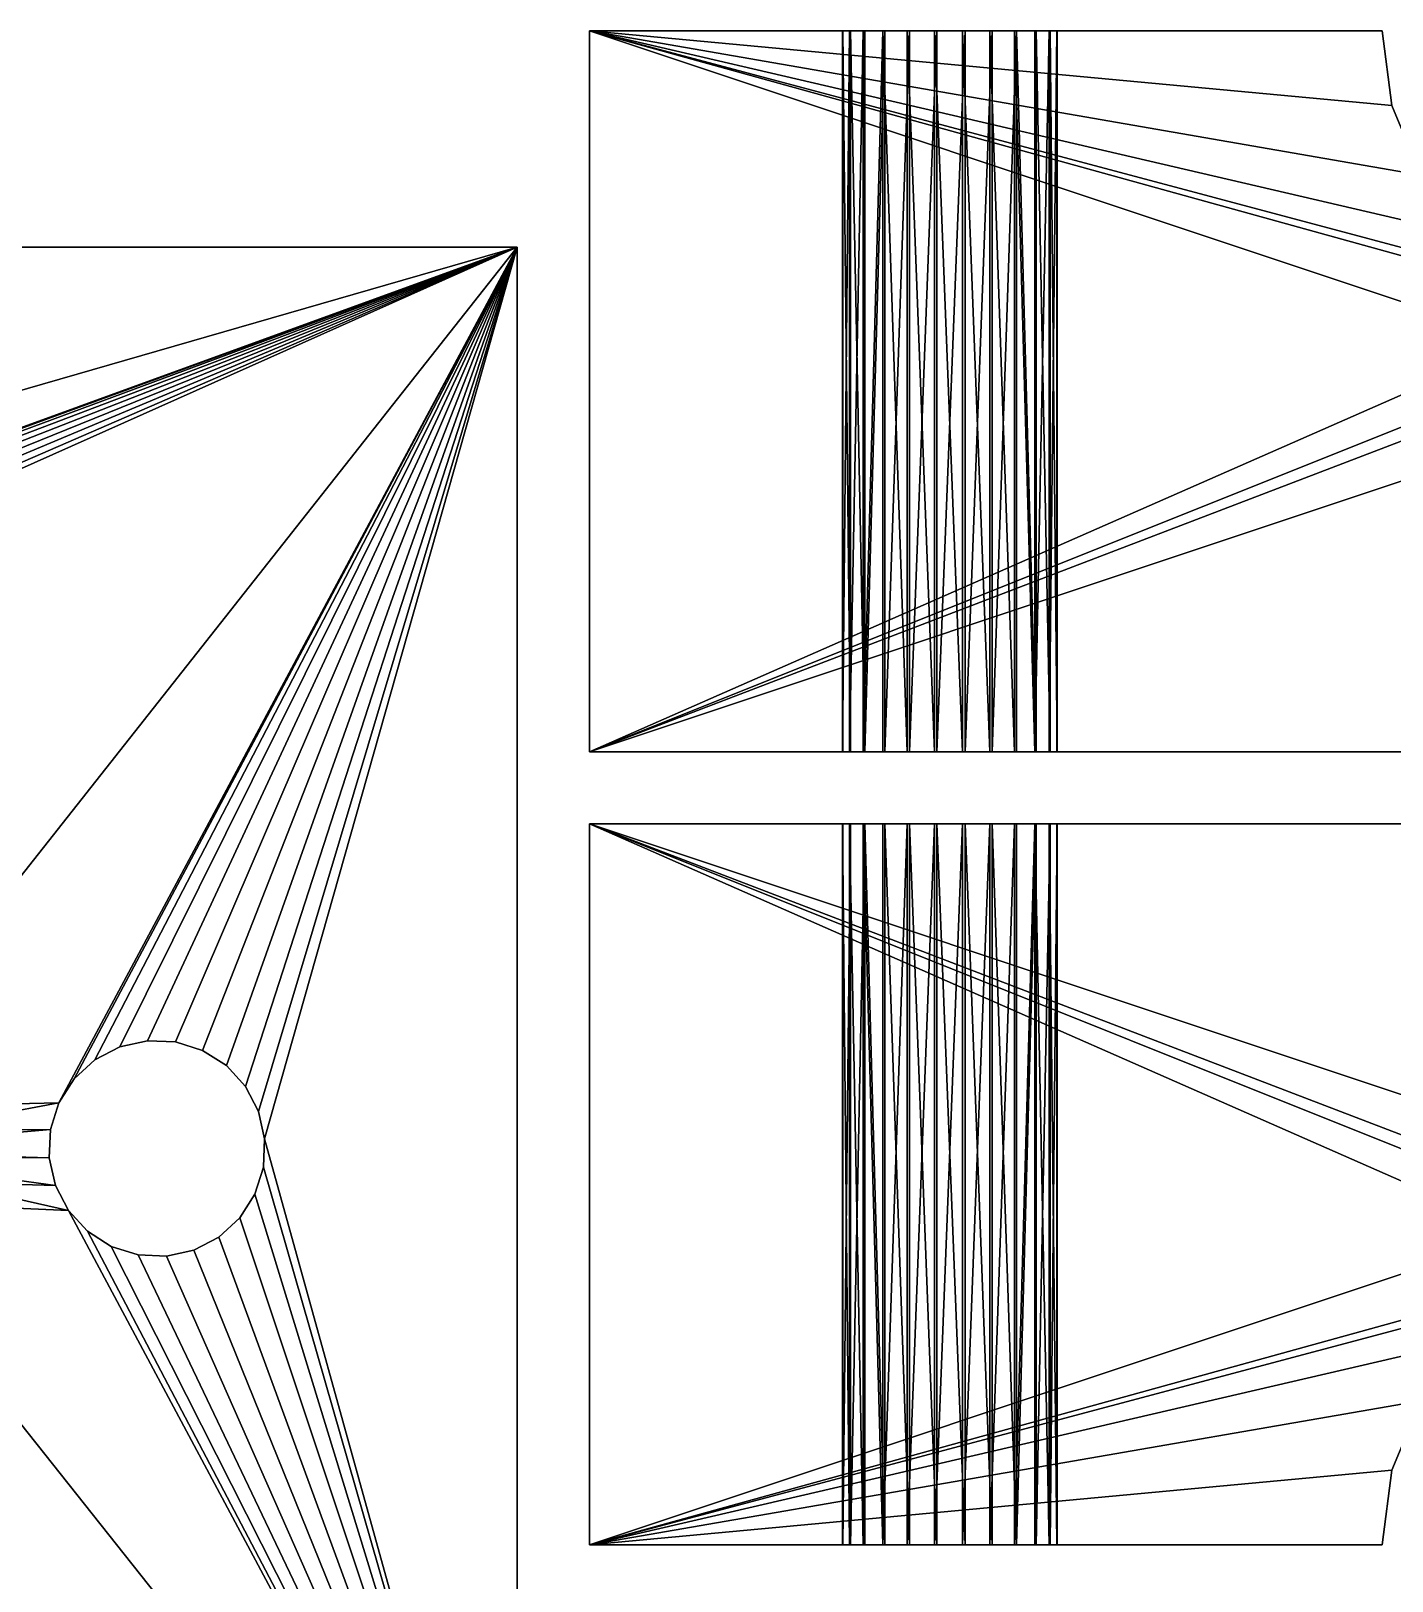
# Model space of a CAD drawing. Header units: metres. Extents: x 0 to 683, y 0 to 667.
# Drawn here: x 172.25 to 191.14, y 388.27 to 409.77 of the extents above; entities that cross this region are included whole.
import ezdxf

# ---------------------------------------------------------------- set-up
doc = ezdxf.new("R2010")
doc.units = ezdxf.units.M

msp = doc.modelspace()

# ---------------------------------------------------------------- meshes
at = {"layer": 'porca'}
mesh = msp.add_polyface(dxfattribs=at)
corners = [(179, 406.769, -10), (144, 406.769, 0), (179, 406.769, 0), (144, 406.769, -10)]
mesh.append_faces([[corners[k] for k in face] for face in [(0, 1, 2), (1, 0, 3)]], dxfattribs={"vtx0": -1})
mesh = msp.add_polyface(dxfattribs=at)
corners = [(144, 406.769, -10), (147.523, 394.532, -10), (144, 381.769, -10), (147.642, 394.905, -10), (147.853, 395.235, -10), (148.142, 395.499, -10), (148.489, 395.679, -10), (179, 406.769, -10), (147.505, 394.14, -10), (148.872, 395.763, -10), (149.263, 395.745, -10), (149.636, 395.627, -10), (149.966, 395.416, -10), (150.23, 395.127, -10), (150.41, 394.779, -10), (150.495, 394.397, -10), (172.64, 394.902, -10), (172.523, 394.529, -10), (172.506, 394.137, -10), (172.851, 395.232, -10), (173.139, 395.497, -10), (173.487, 395.678, -10), (173.869, 395.763, -10), (174.26, 395.746, -10), (174.634, 395.628, -10), (174.964, 395.418, -10), (175.228, 395.129, -10), (175.409, 394.782, -10), (175.494, 394.4, -10), (148.364, 392.91, -10), (179, 381.769, -10), (148.034, 393.121, -10), (147.77, 393.41, -10), (147.59, 393.758, -10), (148.737, 392.792, -10), (149.128, 392.774, -10), (149.511, 392.858, -10), (149.858, 393.038, -10), (150.147, 393.302, -10), (150.358, 393.632, -10), (150.477, 394.006, -10), (172.772, 393.408, -10), (172.591, 393.755, -10), (173.036, 393.119, -10), (173.366, 392.909, -10), (173.74, 392.791, -10), (174.131, 392.774, -10), (174.513, 392.859, -10), (174.861, 393.04, -10), (175.149, 393.305, -10), (175.36, 393.635, -10), (175.477, 394.009, -10)]
mesh.append_faces([[corners[k] for k in face] for face in [(0, 1, 2), (1, 0, 3), (3, 0, 4), (4, 0, 5), (5, 0, 6), (6, 7, 9), (9, 7, 10), (10, 7, 11), (11, 7, 12), (12, 7, 13), (13, 7, 14), (14, 7, 15), (16, 7, 19), (19, 7, 20), (20, 7, 21), (21, 7, 22), (22, 7, 23), (23, 7, 24), (24, 7, 25), (25, 7, 26), (26, 7, 27), (27, 7, 28), (2, 29, 30), (29, 2, 31), (31, 2, 32), (32, 2, 33), (33, 2, 8), (41, 15, 42), (42, 15, 18), (30, 28, 7)]], dxfattribs={"vtx0": -1, "vtx1": -1})
mesh.append_faces([[corners[k] for k in face] for face in [(15, 7, 16), (30, 15, 41)]], dxfattribs={"vtx0": -1, "vtx1": -1, "vtx2": -1})
mesh.append_faces([[corners[k] for k in face] for face in [(6, 0, 7), (2, 1, 8), (15, 16, 17), (15, 17, 18), (30, 29, 34), (30, 34, 35), (30, 35, 36), (30, 36, 37), (30, 37, 38), (30, 38, 39), (30, 39, 40), (30, 40, 15), (30, 41, 43), (30, 43, 44), (30, 44, 45), (30, 45, 46), (30, 46, 47), (30, 47, 48), (30, 48, 49), (30, 49, 50), (30, 50, 51), (30, 51, 28)]], dxfattribs={"vtx0": -1, "vtx2": -1})
mesh = msp.add_polyface(dxfattribs=at)
corners = [(144, 381.769, 0), (147.59, 393.758, 0), (144, 406.769, 0), (147.77, 393.41, 0), (148.034, 393.121, 0), (148.364, 392.91, 0), (157.924, 387.784, 0), (179, 381.769, 0), (147.505, 394.14, 0), (148.737, 392.792, 0), (149.128, 392.774, 0), (149.511, 392.858, 0), (149.858, 393.038, 0), (150.147, 393.302, 0), (150.358, 393.632, 0), (150.477, 394.006, 0), (150.495, 394.397, 0), (154.199, 394.236, 0), (165.374, 387.784, 0), (169.099, 394.236, 0), (172.772, 393.408, 0), (172.591, 393.755, 0), (172.506, 394.137, 0), (173.036, 393.119, 0), (173.366, 392.909, 0), (173.74, 392.791, 0), (174.131, 392.774, 0), (174.513, 392.859, 0), (174.861, 393.04, 0), (175.149, 393.305, 0), (175.36, 393.635, 0), (175.477, 394.009, 0), (175.494, 394.4, 0), (157.924, 400.688, 0), (179, 406.769, 0), (148.142, 395.499, 0), (147.853, 395.235, 0), (147.642, 394.905, 0), (147.523, 394.532, 0), (148.489, 395.679, 0), (148.872, 395.763, 0), (149.263, 395.745, 0), (149.636, 395.627, 0), (149.966, 395.416, 0), (150.23, 395.127, 0), (150.41, 394.779, 0), (165.374, 400.688, 0), (172.64, 394.902, 0), (172.523, 394.529, 0), (172.851, 395.232, 0), (173.139, 395.497, 0), (173.487, 395.678, 0), (173.869, 395.763, 0), (174.26, 395.746, 0), (174.634, 395.628, 0), (174.964, 395.418, 0), (175.228, 395.129, 0), (175.409, 394.782, 0)]
mesh.append_faces([[corners[k] for k in face] for face in [(0, 1, 2), (1, 0, 3), (3, 0, 4), (4, 0, 5), (5, 6, 9), (9, 6, 10), (10, 6, 11), (11, 6, 12), (12, 6, 13), (13, 6, 14), (14, 6, 15), (15, 6, 16), (6, 7, 18), (18, 7, 19), (20, 7, 23), (23, 7, 24), (24, 7, 25), (25, 7, 26), (26, 7, 27), (27, 7, 28), (28, 7, 29), (29, 7, 30), (30, 7, 31), (31, 7, 32), (2, 33, 34), (35, 2, 36), (36, 2, 37), (37, 2, 38), (38, 2, 8), (33, 16, 17), (47, 19, 48), (48, 19, 22), (34, 32, 7)]], dxfattribs={"vtx0": -1, "vtx1": -1})
mesh.append_faces([[corners[k] for k in face] for face in [(5, 0, 6), (19, 7, 20), (33, 2, 35), (34, 19, 47)]], dxfattribs={"vtx0": -1, "vtx1": -1, "vtx2": -1})
mesh.append_faces([[corners[k] for k in face] for face in [(6, 0, 7), (2, 1, 8), (16, 6, 17), (19, 20, 21), (19, 21, 22), (33, 35, 39), (33, 39, 40), (33, 40, 41), (33, 41, 42), (33, 42, 43), (33, 43, 44), (33, 44, 45), (33, 45, 16), (34, 33, 46), (34, 46, 19), (34, 47, 49), (34, 49, 50), (34, 50, 51), (34, 51, 52), (34, 52, 53), (34, 53, 54), (34, 54, 55), (34, 55, 56), (34, 56, 57), (34, 57, 32)]], dxfattribs={"vtx0": -1, "vtx2": -1})
mesh = msp.add_polyface(dxfattribs=at)
corners = [(179, 381.769, 0), (179, 406.769, -10), (179, 406.769, 0), (179, 381.769, -10)]
mesh.append_faces([[corners[k] for k in face] for face in [(0, 1, 2), (1, 0, 3)]], dxfattribs={"vtx0": -1})
mesh = msp.add_polyface(dxfattribs=at)
corners = [(173.139, 395.497, -10), (173.487, 395.678, 0), (173.139, 395.497, 0), (173.487, 395.678, -10)]
mesh.append_faces([[corners[k] for k in face] for face in [(0, 1, 2), (1, 0, 3)]], dxfattribs={"vtx0": -1})
mesh = msp.add_polyface(dxfattribs=at)
corners = [(173.487, 395.678, -10), (173.869, 395.763, 0), (173.487, 395.678, 0), (173.869, 395.763, -10)]
mesh.append_faces([[corners[k] for k in face] for face in [(0, 1, 2), (1, 0, 3)]], dxfattribs={"vtx0": -1})
mesh = msp.add_polyface(dxfattribs=at)
corners = [(173.869, 395.763, -10), (174.26, 395.746, 0), (173.869, 395.763, 0), (174.26, 395.746, -10)]
mesh.append_faces([[corners[k] for k in face] for face in [(0, 1, 2), (1, 0, 3)]], dxfattribs={"vtx0": -1})
mesh = msp.add_polyface(dxfattribs=at)
corners = [(174.26, 395.746, -10), (174.634, 395.628, 0), (174.26, 395.746, 0), (174.634, 395.628, -10)]
mesh.append_faces([[corners[k] for k in face] for face in [(0, 1, 2), (1, 0, 3)]], dxfattribs={"vtx0": -1})
mesh = msp.add_polyface(dxfattribs=at)
corners = [(174.634, 395.628, -10), (174.964, 395.418, 0), (174.634, 395.628, 0), (174.964, 395.418, -10)]
mesh.append_faces([[corners[k] for k in face] for face in [(0, 1, 2), (1, 0, 3)]], dxfattribs={"vtx0": -1})
mesh = msp.add_polyface(dxfattribs=at)
corners = [(172.851, 395.232, -10), (173.139, 395.497, 0), (172.851, 395.232, 0), (173.139, 395.497, -10)]
mesh.append_faces([[corners[k] for k in face] for face in [(0, 1, 2), (1, 0, 3)]], dxfattribs={"vtx0": -1})
mesh = msp.add_polyface(dxfattribs=at)
corners = [(175.228, 395.129, -10), (174.964, 395.418, 0), (174.964, 395.418, -10), (175.228, 395.129, 0)]
mesh.append_faces([[corners[k] for k in face] for face in [(0, 1, 2), (1, 0, 3)]], dxfattribs={"vtx0": -1})
mesh = msp.add_polyface(dxfattribs=at)
corners = [(172.64, 394.902, 0), (172.851, 395.232, -10), (172.851, 395.232, 0), (172.64, 394.902, -10)]
mesh.append_faces([[corners[k] for k in face] for face in [(0, 1, 2), (1, 0, 3)]], dxfattribs={"vtx0": -1})
mesh = msp.add_polyface(dxfattribs=at)
corners = [(175.409, 394.782, -10), (175.228, 395.129, 0), (175.228, 395.129, -10), (175.409, 394.782, 0)]
mesh.append_faces([[corners[k] for k in face] for face in [(0, 1, 2), (1, 0, 3)]], dxfattribs={"vtx0": -1})
mesh = msp.add_polyface(dxfattribs=at)
corners = [(172.523, 394.529, 0), (172.64, 394.902, -10), (172.64, 394.902, 0), (172.523, 394.529, -10)]
mesh.append_faces([[corners[k] for k in face] for face in [(0, 1, 2), (1, 0, 3)]], dxfattribs={"vtx0": -1})
mesh = msp.add_polyface(dxfattribs=at)
corners = [(175.494, 394.4, -10), (175.409, 394.782, 0), (175.409, 394.782, -10), (175.494, 394.4, 0)]
mesh.append_faces([[corners[k] for k in face] for face in [(0, 1, 2), (1, 0, 3)]], dxfattribs={"vtx0": -1})
mesh = msp.add_polyface(dxfattribs=at)
corners = [(172.506, 394.137, 0), (172.523, 394.529, -10), (172.523, 394.529, 0), (172.506, 394.137, -10)]
mesh.append_faces([[corners[k] for k in face] for face in [(0, 1, 2), (1, 0, 3)]], dxfattribs={"vtx0": -1})
mesh = msp.add_polyface(dxfattribs=at)
corners = [(175.477, 394.009, -10), (175.494, 394.4, 0), (175.494, 394.4, -10), (175.477, 394.009, 0)]
mesh.append_faces([[corners[k] for k in face] for face in [(0, 1, 2), (1, 0, 3)]], dxfattribs={"vtx0": -1})
mesh = msp.add_polyface(dxfattribs=at)
corners = [(172.591, 393.755, 0), (172.506, 394.137, -10), (172.506, 394.137, 0), (172.591, 393.755, -10)]
mesh.append_faces([[corners[k] for k in face] for face in [(0, 1, 2), (1, 0, 3)]], dxfattribs={"vtx0": -1})
mesh = msp.add_polyface(dxfattribs=at)
corners = [(175.36, 393.635, -10), (175.477, 394.009, 0), (175.477, 394.009, -10), (175.36, 393.635, 0)]
mesh.append_faces([[corners[k] for k in face] for face in [(0, 1, 2), (1, 0, 3)]], dxfattribs={"vtx0": -1})
mesh = msp.add_polyface(dxfattribs=at)
corners = [(172.772, 393.408, 0), (172.591, 393.755, -10), (172.591, 393.755, 0), (172.772, 393.408, -10)]
mesh.append_faces([[corners[k] for k in face] for face in [(0, 1, 2), (1, 0, 3)]], dxfattribs={"vtx0": -1})
mesh = msp.add_polyface(dxfattribs=at)
corners = [(175.149, 393.305, -10), (175.36, 393.635, 0), (175.36, 393.635, -10), (175.149, 393.305, 0)]
mesh.append_faces([[corners[k] for k in face] for face in [(0, 1, 2), (1, 0, 3)]], dxfattribs={"vtx0": -1})
mesh = msp.add_polyface(dxfattribs=at)
corners = [(173.036, 393.119, 0), (172.772, 393.408, -10), (172.772, 393.408, 0), (173.036, 393.119, -10)]
mesh.append_faces([[corners[k] for k in face] for face in [(0, 1, 2), (1, 0, 3)]], dxfattribs={"vtx0": -1})
mesh = msp.add_polyface(dxfattribs=at)
corners = [(175.149, 393.305, -10), (174.861, 393.04, 0), (175.149, 393.305, 0), (174.861, 393.04, -10)]
mesh.append_faces([[corners[k] for k in face] for face in [(0, 1, 2), (1, 0, 3)]], dxfattribs={"vtx0": -1})
mesh = msp.add_polyface(dxfattribs=at)
corners = [(173.366, 392.909, -10), (173.036, 393.119, 0), (173.366, 392.909, 0), (173.036, 393.119, -10)]
mesh.append_faces([[corners[k] for k in face] for face in [(0, 1, 2), (1, 0, 3)]], dxfattribs={"vtx0": -1})
mesh = msp.add_polyface(dxfattribs=at)
corners = [(174.861, 393.04, -10), (174.513, 392.859, 0), (174.861, 393.04, 0), (174.513, 392.859, -10)]
mesh.append_faces([[corners[k] for k in face] for face in [(0, 1, 2), (1, 0, 3)]], dxfattribs={"vtx0": -1})
mesh = msp.add_polyface(dxfattribs=at)
corners = [(173.74, 392.791, -10), (173.366, 392.909, 0), (173.74, 392.791, 0), (173.366, 392.909, -10)]
mesh.append_faces([[corners[k] for k in face] for face in [(0, 1, 2), (1, 0, 3)]], dxfattribs={"vtx0": -1})
mesh = msp.add_polyface(dxfattribs=at)
corners = [(174.513, 392.859, -10), (174.131, 392.774, 0), (174.513, 392.859, 0), (174.131, 392.774, -10)]
mesh.append_faces([[corners[k] for k in face] for face in [(0, 1, 2), (1, 0, 3)]], dxfattribs={"vtx0": -1})
mesh = msp.add_polyface(dxfattribs=at)
corners = [(174.131, 392.774, -10), (173.74, 392.791, 0), (174.131, 392.774, 0), (173.74, 392.791, -10)]
mesh.append_faces([[corners[k] for k in face] for face in [(0, 1, 2), (1, 0, 3)]], dxfattribs={"vtx0": -1})
at = {"layer": 'X Support bottom'}
mesh = msp.add_polyface(dxfattribs=at)
corners = [(180, 409.769, -10), (210, 399.769, -10), (180, 399.769, -10), (193.965, 405.905, -10), (195, 405.769, -10), (193, 406.304, -10), (192.172, 406.94, -10), (191.536, 407.769, -10), (191.136, 408.733, -10), (191, 409.769, -10), (196.035, 405.905, -10), (210, 409.769, -10), (197, 406.304, -10), (197.828, 406.94, -10), (198.464, 407.769, -10), (198.864, 408.733, -10), (199, 409.769, -10)]
mesh.append_faces([[corners[k] for k in face] for face in [(0, 1, 2), (8, 0, 9), (11, 15, 16)]], dxfattribs={"vtx0": -1})
mesh.append_faces([[corners[k] for k in face] for face in [(3, 0, 5), (5, 0, 6), (6, 0, 7), (7, 0, 8), (1, 10, 11), (10, 1, 4)]], dxfattribs={"vtx0": -1, "vtx1": -1})
mesh.append_faces([[corners[k] for k in face] for face in [(1, 0, 3)]], dxfattribs={"vtx0": -1, "vtx1": -1, "vtx2": -1})
mesh.append_faces([[corners[k] for k in face] for face in [(1, 3, 4), (11, 10, 12), (11, 12, 13), (11, 13, 14), (11, 14, 15)]], dxfattribs={"vtx0": -1, "vtx2": -1})
mesh = msp.add_polyface(dxfattribs=at)
corners = [(210, 409.769, 0), (180, 399.769, 0), (210, 399.769, 0), (196.035, 405.905, 0), (195, 405.769, 0), (197, 406.304, 0), (197.828, 406.94, 0), (198.464, 407.769, 0), (198.864, 408.733, 0), (199, 409.769, 0), (193.965, 405.905, 0), (180, 409.769, 0), (193, 406.304, 0), (192.172, 406.94, 0), (191.536, 407.769, 0), (191.136, 408.733, 0), (191, 409.769, 0)]
mesh.append_faces([[corners[k] for k in face] for face in [(0, 1, 2), (8, 0, 9), (11, 15, 16)]], dxfattribs={"vtx0": -1})
mesh.append_faces([[corners[k] for k in face] for face in [(3, 0, 5), (5, 0, 6), (6, 0, 7), (7, 0, 8), (1, 10, 11), (10, 1, 4)]], dxfattribs={"vtx0": -1, "vtx1": -1})
mesh.append_faces([[corners[k] for k in face] for face in [(1, 0, 3)]], dxfattribs={"vtx0": -1, "vtx1": -1, "vtx2": -1})
mesh.append_faces([[corners[k] for k in face] for face in [(1, 3, 4), (11, 10, 12), (11, 12, 13), (11, 13, 14), (11, 14, 15)]], dxfattribs={"vtx0": -1, "vtx2": -1})
mesh = msp.add_polyface(dxfattribs=at)
corners = [(180, 399.769, 0), (180, 409.769, -10), (180, 399.769, -10), (180, 409.769, 0)]
mesh.append_faces([[corners[k] for k in face] for face in [(0, 1, 2), (1, 0, 3)]], dxfattribs={"vtx0": -1})
mesh = msp.add_polyface(dxfattribs=at)
corners = [(191, 409.769, -10), (186.2, 409.769, -5.899), (191, 409.769, 0), (185.927, 409.769, -6.179), (180, 409.769, -10), (186.392, 409.769, -5.558), (186.489, 409.769, -5.179), (185.59, 409.769, -6.379), (185.213, 409.769, -6.485), (184.821, 409.769, -6.489), (184.442, 409.769, -6.392), (184.101, 409.769, -6.2), (183.821, 409.769, -5.927), (183.621, 409.769, -5.59), (183.515, 409.769, -5.213), (183.511, 409.769, -4.821), (185.899, 409.769, -3.8), (180, 409.769, 0), (186.179, 409.769, -4.073), (186.379, 409.769, -4.41), (186.485, 409.769, -4.787), (185.558, 409.769, -3.608), (185.179, 409.769, -3.511), (184.787, 409.769, -3.515), (184.41, 409.769, -3.621), (184.073, 409.769, -3.821), (183.8, 409.769, -4.101), (183.608, 409.769, -4.442)]
mesh.append_faces([[corners[k] for k in face] for face in [(0, 1, 2), (1, 0, 3), (3, 4, 7), (7, 4, 8), (8, 4, 9), (9, 4, 10), (10, 4, 11), (11, 4, 12), (12, 4, 13), (13, 4, 14), (14, 4, 15), (2, 16, 17), (16, 2, 18), (18, 2, 19), (19, 2, 20), (20, 2, 6), (17, 15, 4)]], dxfattribs={"vtx0": -1, "vtx1": -1})
mesh.append_faces([[corners[k] for k in face] for face in [(3, 0, 4), (2, 1, 5), (2, 5, 6), (17, 16, 21), (17, 21, 22), (17, 22, 23), (17, 23, 24), (17, 24, 25), (17, 25, 26), (17, 26, 27), (17, 27, 15)]], dxfattribs={"vtx0": -1, "vtx2": -1})
mesh = msp.add_polyface(dxfattribs=at)
corners = [(183.608, 409.769, -4.442), (183.511, 399.769, -4.821), (183.511, 409.769, -4.821), (183.608, 399.769, -4.442)]
mesh.append_faces([[corners[k] for k in face] for face in [(0, 1, 2), (1, 0, 3)]], dxfattribs={"vtx0": -1})
mesh = msp.add_polyface(dxfattribs=at)
corners = [(183.511, 409.769, -4.821), (183.515, 399.769, -5.213), (183.515, 409.769, -5.213), (183.511, 399.769, -4.821)]
mesh.append_faces([[corners[k] for k in face] for face in [(0, 1, 2), (1, 0, 3)]], dxfattribs={"vtx0": -1})
mesh = msp.add_polyface(dxfattribs=at)
corners = [(183.515, 409.769, -5.213), (183.621, 399.769, -5.59), (183.621, 409.769, -5.59), (183.515, 399.769, -5.213)]
mesh.append_faces([[corners[k] for k in face] for face in [(0, 1, 2), (1, 0, 3)]], dxfattribs={"vtx0": -1})
mesh = msp.add_polyface(dxfattribs=at)
corners = [(183.8, 409.769, -4.101), (183.608, 399.769, -4.442), (183.608, 409.769, -4.442), (183.8, 399.769, -4.101)]
mesh.append_faces([[corners[k] for k in face] for face in [(0, 1, 2), (1, 0, 3)]], dxfattribs={"vtx0": -1})
mesh = msp.add_polyface(dxfattribs=at)
corners = [(183.621, 409.769, -5.59), (183.821, 399.769, -5.927), (183.821, 409.769, -5.927), (183.621, 399.769, -5.59)]
mesh.append_faces([[corners[k] for k in face] for face in [(0, 1, 2), (1, 0, 3)]], dxfattribs={"vtx0": -1})
mesh = msp.add_polyface(dxfattribs=at)
corners = [(184.073, 409.769, -3.821), (183.8, 399.769, -4.101), (183.8, 409.769, -4.101), (184.073, 399.769, -3.821)]
mesh.append_faces([[corners[k] for k in face] for face in [(0, 1, 2), (1, 0, 3)]], dxfattribs={"vtx0": -1})
mesh = msp.add_polyface(dxfattribs=at)
corners = [(184.101, 409.769, -6.2), (183.821, 399.769, -5.927), (184.101, 399.769, -6.2), (183.821, 409.769, -5.927)]
mesh.append_faces([[corners[k] for k in face] for face in [(0, 1, 2), (1, 0, 3)]], dxfattribs={"vtx0": -1})
mesh = msp.add_polyface(dxfattribs=at)
corners = [(184.073, 409.769, -3.821), (184.41, 399.769, -3.621), (184.073, 399.769, -3.821), (184.41, 409.769, -3.621)]
mesh.append_faces([[corners[k] for k in face] for face in [(0, 1, 2), (1, 0, 3)]], dxfattribs={"vtx0": -1})
mesh = msp.add_polyface(dxfattribs=at)
corners = [(184.442, 409.769, -6.392), (184.101, 399.769, -6.2), (184.442, 399.769, -6.392), (184.101, 409.769, -6.2)]
mesh.append_faces([[corners[k] for k in face] for face in [(0, 1, 2), (1, 0, 3)]], dxfattribs={"vtx0": -1})
mesh = msp.add_polyface(dxfattribs=at)
corners = [(184.41, 409.769, -3.621), (184.787, 399.769, -3.515), (184.41, 399.769, -3.621), (184.787, 409.769, -3.515)]
mesh.append_faces([[corners[k] for k in face] for face in [(0, 1, 2), (1, 0, 3)]], dxfattribs={"vtx0": -1})
mesh = msp.add_polyface(dxfattribs=at)
corners = [(184.821, 409.769, -6.489), (184.442, 399.769, -6.392), (184.821, 399.769, -6.489), (184.442, 409.769, -6.392)]
mesh.append_faces([[corners[k] for k in face] for face in [(0, 1, 2), (1, 0, 3)]], dxfattribs={"vtx0": -1})
mesh = msp.add_polyface(dxfattribs=at)
corners = [(184.787, 409.769, -3.515), (185.179, 399.769, -3.511), (184.787, 399.769, -3.515), (185.179, 409.769, -3.511)]
mesh.append_faces([[corners[k] for k in face] for face in [(0, 1, 2), (1, 0, 3)]], dxfattribs={"vtx0": -1})
mesh = msp.add_polyface(dxfattribs=at)
corners = [(185.213, 409.769, -6.485), (184.821, 399.769, -6.489), (185.213, 399.769, -6.485), (184.821, 409.769, -6.489)]
mesh.append_faces([[corners[k] for k in face] for face in [(0, 1, 2), (1, 0, 3)]], dxfattribs={"vtx0": -1})
mesh = msp.add_polyface(dxfattribs=at)
corners = [(185.179, 409.769, -3.511), (185.558, 399.769, -3.608), (185.179, 399.769, -3.511), (185.558, 409.769, -3.608)]
mesh.append_faces([[corners[k] for k in face] for face in [(0, 1, 2), (1, 0, 3)]], dxfattribs={"vtx0": -1})
mesh = msp.add_polyface(dxfattribs=at)
corners = [(185.59, 409.769, -6.379), (185.213, 399.769, -6.485), (185.59, 399.769, -6.379), (185.213, 409.769, -6.485)]
mesh.append_faces([[corners[k] for k in face] for face in [(0, 1, 2), (1, 0, 3)]], dxfattribs={"vtx0": -1})
mesh = msp.add_polyface(dxfattribs=at)
corners = [(185.558, 409.769, -3.608), (185.899, 399.769, -3.8), (185.558, 399.769, -3.608), (185.899, 409.769, -3.8)]
mesh.append_faces([[corners[k] for k in face] for face in [(0, 1, 2), (1, 0, 3)]], dxfattribs={"vtx0": -1})
mesh = msp.add_polyface(dxfattribs=at)
corners = [(185.927, 409.769, -6.179), (185.59, 399.769, -6.379), (185.927, 399.769, -6.179), (185.59, 409.769, -6.379)]
mesh.append_faces([[corners[k] for k in face] for face in [(0, 1, 2), (1, 0, 3)]], dxfattribs={"vtx0": -1})
mesh = msp.add_polyface(dxfattribs=at)
corners = [(185.899, 409.769, -3.8), (186.179, 399.769, -4.073), (185.899, 399.769, -3.8), (186.179, 409.769, -4.073)]
mesh.append_faces([[corners[k] for k in face] for face in [(0, 1, 2), (1, 0, 3)]], dxfattribs={"vtx0": -1})
mesh = msp.add_polyface(dxfattribs=at)
corners = [(186.2, 399.769, -5.899), (185.927, 409.769, -6.179), (185.927, 399.769, -6.179), (186.2, 409.769, -5.899)]
mesh.append_faces([[corners[k] for k in face] for face in [(0, 1, 2), (1, 0, 3)]], dxfattribs={"vtx0": -1})
mesh = msp.add_polyface(dxfattribs=at)
corners = [(186.179, 399.769, -4.073), (186.379, 409.769, -4.41), (186.379, 399.769, -4.41), (186.179, 409.769, -4.073)]
mesh.append_faces([[corners[k] for k in face] for face in [(0, 1, 2), (1, 0, 3)]], dxfattribs={"vtx0": -1})
mesh = msp.add_polyface(dxfattribs=at)
corners = [(186.392, 399.769, -5.558), (186.2, 409.769, -5.899), (186.2, 399.769, -5.899), (186.392, 409.769, -5.558)]
mesh.append_faces([[corners[k] for k in face] for face in [(0, 1, 2), (1, 0, 3)]], dxfattribs={"vtx0": -1})
mesh = msp.add_polyface(dxfattribs=at)
corners = [(186.379, 399.769, -4.41), (186.485, 409.769, -4.787), (186.485, 399.769, -4.787), (186.379, 409.769, -4.41)]
mesh.append_faces([[corners[k] for k in face] for face in [(0, 1, 2), (1, 0, 3)]], dxfattribs={"vtx0": -1})
mesh = msp.add_polyface(dxfattribs=at)
corners = [(186.489, 399.769, -5.179), (186.392, 409.769, -5.558), (186.392, 399.769, -5.558), (186.489, 409.769, -5.179)]
mesh.append_faces([[corners[k] for k in face] for face in [(0, 1, 2), (1, 0, 3)]], dxfattribs={"vtx0": -1})
mesh = msp.add_polyface(dxfattribs=at)
corners = [(186.485, 399.769, -4.787), (186.489, 409.769, -5.179), (186.489, 399.769, -5.179), (186.485, 409.769, -4.787)]
mesh.append_faces([[corners[k] for k in face] for face in [(0, 1, 2), (1, 0, 3)]], dxfattribs={"vtx0": -1})
mesh = msp.add_polyface(dxfattribs=at)
corners = [(191, 409.769, 0), (191.136, 408.733, -10), (191, 409.769, -10), (191.136, 408.733, 0)]
mesh.append_faces([[corners[k] for k in face] for face in [(0, 1, 2), (1, 0, 3)]], dxfattribs={"vtx0": -1})
mesh = msp.add_polyface(dxfattribs=at)
corners = [(210, 399.769, 0), (206.419, 399.769, -4.513), (206.496, 399.769, -4.897), (206.244, 399.769, -4.162), (205.985, 399.769, -3.869), (205.659, 399.769, -3.652), (205.288, 399.769, -3.528), (180, 399.769, 0), (204.897, 399.769, -3.504), (204.513, 399.769, -3.581), (204.162, 399.769, -3.756), (203.869, 399.769, -4.015), (203.652, 399.769, -4.341), (203.528, 399.769, -4.712), (203.504, 399.769, -5.103), (185.899, 399.769, -3.8), (186.179, 399.769, -4.073), (186.379, 399.769, -4.41), (186.485, 399.769, -4.787), (186.489, 399.769, -5.179), (185.558, 399.769, -3.608), (185.179, 399.769, -3.511), (184.787, 399.769, -3.515), (184.41, 399.769, -3.621), (184.073, 399.769, -3.821), (183.8, 399.769, -4.101), (183.608, 399.769, -4.442), (183.511, 399.769, -4.821), (210, 399.769, -10), (205.103, 399.769, -6.496), (180, 399.769, -10), (205.487, 399.769, -6.419), (205.838, 399.769, -6.244), (206.131, 399.769, -5.985), (206.348, 399.769, -5.659), (206.472, 399.769, -5.288), (204.712, 399.769, -6.472), (204.341, 399.769, -6.348), (204.015, 399.769, -6.131), (203.756, 399.769, -5.838), (203.581, 399.769, -5.487), (185.927, 399.769, -6.179), (186.2, 399.769, -5.899), (186.392, 399.769, -5.558), (185.59, 399.769, -6.379), (185.213, 399.769, -6.485), (184.821, 399.769, -6.489), (184.442, 399.769, -6.392), (184.101, 399.769, -6.2), (183.821, 399.769, -5.927), (183.621, 399.769, -5.59), (183.515, 399.769, -5.213)]
mesh.append_faces([[corners[k] for k in face] for face in [(1, 0, 3), (3, 0, 4), (4, 0, 5), (5, 0, 6), (6, 7, 8), (8, 7, 9), (9, 7, 10), (10, 7, 11), (11, 7, 12), (12, 7, 13), (13, 7, 14), (15, 7, 20), (20, 7, 21), (21, 7, 22), (22, 7, 23), (23, 7, 24), (24, 7, 25), (25, 7, 26), (26, 7, 27), (28, 29, 30), (29, 28, 31), (31, 28, 32), (32, 28, 33), (33, 28, 34), (34, 0, 35), (35, 0, 2), (41, 14, 42), (42, 14, 43), (43, 14, 19), (30, 27, 7)]], dxfattribs={"vtx0": -1, "vtx1": -1})
mesh.append_faces([[corners[k] for k in face] for face in [(14, 7, 15), (30, 14, 41)]], dxfattribs={"vtx0": -1, "vtx1": -1, "vtx2": -1})
mesh.append_faces([[corners[k] for k in face] for face in [(0, 1, 2), (6, 0, 7), (14, 15, 16), (14, 16, 17), (14, 17, 18), (14, 18, 19), (34, 28, 0), (30, 29, 36), (30, 36, 37), (30, 37, 38), (30, 38, 39), (30, 39, 40), (30, 40, 14), (30, 41, 44), (30, 44, 45), (30, 45, 46), (30, 46, 47), (30, 47, 48), (30, 48, 49), (30, 49, 50), (30, 50, 51), (30, 51, 27)]], dxfattribs={"vtx0": -1, "vtx2": -1})
mesh = msp.add_polyface(dxfattribs=at)
corners = [(180, 388.769, 0), (210, 398.769, 0), (180, 398.769, 0), (193.965, 392.632, 0), (195, 392.769, 0), (193, 392.233, 0), (192.172, 391.597, 0), (191.536, 390.769, 0), (191.136, 389.804, 0), (191, 388.769, 0), (196.035, 392.632, 0), (210, 388.769, 0), (197, 392.233, 0), (197.828, 391.597, 0), (198.464, 390.769, 0), (198.864, 389.804, 0), (199, 388.769, 0)]
mesh.append_faces([[corners[k] for k in face] for face in [(0, 1, 2), (8, 0, 9), (11, 15, 16)]], dxfattribs={"vtx0": -1})
mesh.append_faces([[corners[k] for k in face] for face in [(3, 0, 5), (5, 0, 6), (6, 0, 7), (7, 0, 8), (1, 10, 11), (10, 1, 4)]], dxfattribs={"vtx0": -1, "vtx1": -1})
mesh.append_faces([[corners[k] for k in face] for face in [(1, 0, 3)]], dxfattribs={"vtx0": -1, "vtx1": -1, "vtx2": -1})
mesh.append_faces([[corners[k] for k in face] for face in [(1, 3, 4), (11, 10, 12), (11, 12, 13), (11, 13, 14), (11, 14, 15)]], dxfattribs={"vtx0": -1, "vtx2": -1})
mesh = msp.add_polyface(dxfattribs=at)
corners = [(210, 388.769, -10), (180, 398.769, -10), (210, 398.769, -10), (196.035, 392.632, -10), (195, 392.769, -10), (197, 392.233, -10), (197.828, 391.597, -10), (198.464, 390.769, -10), (198.864, 389.804, -10), (199, 388.769, -10), (193.965, 392.632, -10), (180, 388.769, -10), (193, 392.233, -10), (192.172, 391.597, -10), (191.536, 390.769, -10), (191.136, 389.804, -10), (191, 388.769, -10)]
mesh.append_faces([[corners[k] for k in face] for face in [(0, 1, 2), (8, 0, 9), (11, 15, 16)]], dxfattribs={"vtx0": -1})
mesh.append_faces([[corners[k] for k in face] for face in [(3, 0, 5), (5, 0, 6), (6, 0, 7), (7, 0, 8), (1, 10, 11), (10, 1, 4)]], dxfattribs={"vtx0": -1, "vtx1": -1})
mesh.append_faces([[corners[k] for k in face] for face in [(1, 0, 3)]], dxfattribs={"vtx0": -1, "vtx1": -1, "vtx2": -1})
mesh.append_faces([[corners[k] for k in face] for face in [(1, 3, 4), (11, 10, 12), (11, 12, 13), (11, 13, 14), (11, 14, 15)]], dxfattribs={"vtx0": -1, "vtx2": -1})
mesh = msp.add_polyface(dxfattribs=at)
corners = [(180, 398.769, -10), (180, 388.769, 0), (180, 398.769, 0), (180, 388.769, -10)]
mesh.append_faces([[corners[k] for k in face] for face in [(0, 1, 2), (1, 0, 3)]], dxfattribs={"vtx0": -1})
mesh = msp.add_polyface(dxfattribs=at)
corners = [(210, 398.769, -10), (206.419, 398.769, -5.487), (206.496, 398.769, -5.103), (206.244, 398.769, -5.838), (205.985, 398.769, -6.131), (205.659, 398.769, -6.348), (205.288, 398.769, -6.472), (180, 398.769, -10), (204.897, 398.769, -6.496), (204.513, 398.769, -6.419), (204.162, 398.769, -6.244), (203.869, 398.769, -5.985), (203.652, 398.769, -5.659), (203.528, 398.769, -5.288), (203.504, 398.769, -4.897), (185.899, 398.769, -6.2), (186.179, 398.769, -5.927), (186.379, 398.769, -5.59), (186.485, 398.769, -5.213), (186.489, 398.769, -4.821), (185.558, 398.769, -6.392), (185.179, 398.769, -6.489), (184.787, 398.769, -6.485), (184.41, 398.769, -6.379), (184.073, 398.769, -6.179), (183.8, 398.769, -5.899), (183.608, 398.769, -5.558), (183.511, 398.769, -5.179), (210, 398.769, 0), (205.103, 398.769, -3.504), (180, 398.769, 0), (205.487, 398.769, -3.581), (205.838, 398.769, -3.756), (206.131, 398.769, -4.015), (206.348, 398.769, -4.341), (206.472, 398.769, -4.712), (204.712, 398.769, -3.528), (204.341, 398.769, -3.652), (204.015, 398.769, -3.869), (203.756, 398.769, -4.162), (203.581, 398.769, -4.513), (185.927, 398.769, -3.821), (186.2, 398.769, -4.101), (186.392, 398.769, -4.442), (185.59, 398.769, -3.621), (185.213, 398.769, -3.515), (184.821, 398.769, -3.511), (184.442, 398.769, -3.608), (184.101, 398.769, -3.8), (183.821, 398.769, -4.073), (183.621, 398.769, -4.41), (183.515, 398.769, -4.787)]
mesh.append_faces([[corners[k] for k in face] for face in [(1, 0, 3), (3, 0, 4), (4, 0, 5), (5, 0, 6), (6, 7, 8), (8, 7, 9), (9, 7, 10), (10, 7, 11), (11, 7, 12), (12, 7, 13), (13, 7, 14), (15, 7, 20), (20, 7, 21), (21, 7, 22), (22, 7, 23), (23, 7, 24), (24, 7, 25), (25, 7, 26), (26, 7, 27), (28, 29, 30), (29, 28, 31), (31, 28, 32), (32, 28, 33), (33, 28, 34), (34, 0, 35), (35, 0, 2), (41, 14, 42), (42, 14, 43), (43, 14, 19), (30, 27, 7)]], dxfattribs={"vtx0": -1, "vtx1": -1})
mesh.append_faces([[corners[k] for k in face] for face in [(14, 7, 15), (30, 14, 41)]], dxfattribs={"vtx0": -1, "vtx1": -1, "vtx2": -1})
mesh.append_faces([[corners[k] for k in face] for face in [(0, 1, 2), (6, 0, 7), (14, 15, 16), (14, 16, 17), (14, 17, 18), (14, 18, 19), (34, 28, 0), (30, 29, 36), (30, 36, 37), (30, 37, 38), (30, 38, 39), (30, 39, 40), (30, 40, 14), (30, 41, 44), (30, 44, 45), (30, 45, 46), (30, 46, 47), (30, 47, 48), (30, 48, 49), (30, 49, 50), (30, 50, 51), (30, 51, 27)]], dxfattribs={"vtx0": -1, "vtx2": -1})
mesh = msp.add_polyface(dxfattribs=at)
corners = [(183.608, 388.769, -5.558), (183.511, 398.769, -5.179), (183.511, 388.769, -5.179), (183.608, 398.769, -5.558)]
mesh.append_faces([[corners[k] for k in face] for face in [(0, 1, 2), (1, 0, 3)]], dxfattribs={"vtx0": -1})
mesh = msp.add_polyface(dxfattribs=at)
corners = [(183.511, 388.769, -5.179), (183.515, 398.769, -4.787), (183.515, 388.769, -4.787), (183.511, 398.769, -5.179)]
mesh.append_faces([[corners[k] for k in face] for face in [(0, 1, 2), (1, 0, 3)]], dxfattribs={"vtx0": -1})
mesh = msp.add_polyface(dxfattribs=at)
corners = [(183.515, 388.769, -4.787), (183.621, 398.769, -4.41), (183.621, 388.769, -4.41), (183.515, 398.769, -4.787)]
mesh.append_faces([[corners[k] for k in face] for face in [(0, 1, 2), (1, 0, 3)]], dxfattribs={"vtx0": -1})
mesh = msp.add_polyface(dxfattribs=at)
corners = [(183.8, 388.769, -5.899), (183.608, 398.769, -5.558), (183.608, 388.769, -5.558), (183.8, 398.769, -5.899)]
mesh.append_faces([[corners[k] for k in face] for face in [(0, 1, 2), (1, 0, 3)]], dxfattribs={"vtx0": -1})
mesh = msp.add_polyface(dxfattribs=at)
corners = [(183.621, 388.769, -4.41), (183.821, 398.769, -4.073), (183.821, 388.769, -4.073), (183.621, 398.769, -4.41)]
mesh.append_faces([[corners[k] for k in face] for face in [(0, 1, 2), (1, 0, 3)]], dxfattribs={"vtx0": -1})
mesh = msp.add_polyface(dxfattribs=at)
corners = [(184.073, 388.769, -6.179), (183.8, 398.769, -5.899), (183.8, 388.769, -5.899), (184.073, 398.769, -6.179)]
mesh.append_faces([[corners[k] for k in face] for face in [(0, 1, 2), (1, 0, 3)]], dxfattribs={"vtx0": -1})
mesh = msp.add_polyface(dxfattribs=at)
corners = [(184.101, 388.769, -3.8), (183.821, 398.769, -4.073), (184.101, 398.769, -3.8), (183.821, 388.769, -4.073)]
mesh.append_faces([[corners[k] for k in face] for face in [(0, 1, 2), (1, 0, 3)]], dxfattribs={"vtx0": -1})
mesh = msp.add_polyface(dxfattribs=at)
corners = [(184.073, 388.769, -6.179), (184.41, 398.769, -6.379), (184.073, 398.769, -6.179), (184.41, 388.769, -6.379)]
mesh.append_faces([[corners[k] for k in face] for face in [(0, 1, 2), (1, 0, 3)]], dxfattribs={"vtx0": -1})
mesh = msp.add_polyface(dxfattribs=at)
corners = [(184.442, 388.769, -3.608), (184.101, 398.769, -3.8), (184.442, 398.769, -3.608), (184.101, 388.769, -3.8)]
mesh.append_faces([[corners[k] for k in face] for face in [(0, 1, 2), (1, 0, 3)]], dxfattribs={"vtx0": -1})
mesh = msp.add_polyface(dxfattribs=at)
corners = [(184.41, 388.769, -6.379), (184.787, 398.769, -6.485), (184.41, 398.769, -6.379), (184.787, 388.769, -6.485)]
mesh.append_faces([[corners[k] for k in face] for face in [(0, 1, 2), (1, 0, 3)]], dxfattribs={"vtx0": -1})
mesh = msp.add_polyface(dxfattribs=at)
corners = [(184.821, 388.769, -3.511), (184.442, 398.769, -3.608), (184.821, 398.769, -3.511), (184.442, 388.769, -3.608)]
mesh.append_faces([[corners[k] for k in face] for face in [(0, 1, 2), (1, 0, 3)]], dxfattribs={"vtx0": -1})
mesh = msp.add_polyface(dxfattribs=at)
corners = [(184.787, 388.769, -6.485), (185.179, 398.769, -6.489), (184.787, 398.769, -6.485), (185.179, 388.769, -6.489)]
mesh.append_faces([[corners[k] for k in face] for face in [(0, 1, 2), (1, 0, 3)]], dxfattribs={"vtx0": -1})
mesh = msp.add_polyface(dxfattribs=at)
corners = [(185.213, 388.769, -3.515), (184.821, 398.769, -3.511), (185.213, 398.769, -3.515), (184.821, 388.769, -3.511)]
mesh.append_faces([[corners[k] for k in face] for face in [(0, 1, 2), (1, 0, 3)]], dxfattribs={"vtx0": -1})
mesh = msp.add_polyface(dxfattribs=at)
corners = [(185.179, 388.769, -6.489), (185.558, 398.769, -6.392), (185.179, 398.769, -6.489), (185.558, 388.769, -6.392)]
mesh.append_faces([[corners[k] for k in face] for face in [(0, 1, 2), (1, 0, 3)]], dxfattribs={"vtx0": -1})
mesh = msp.add_polyface(dxfattribs=at)
corners = [(185.59, 388.769, -3.621), (185.213, 398.769, -3.515), (185.59, 398.769, -3.621), (185.213, 388.769, -3.515)]
mesh.append_faces([[corners[k] for k in face] for face in [(0, 1, 2), (1, 0, 3)]], dxfattribs={"vtx0": -1})
mesh = msp.add_polyface(dxfattribs=at)
corners = [(185.558, 388.769, -6.392), (185.899, 398.769, -6.2), (185.558, 398.769, -6.392), (185.899, 388.769, -6.2)]
mesh.append_faces([[corners[k] for k in face] for face in [(0, 1, 2), (1, 0, 3)]], dxfattribs={"vtx0": -1})
mesh = msp.add_polyface(dxfattribs=at)
corners = [(185.927, 388.769, -3.821), (185.59, 398.769, -3.621), (185.927, 398.769, -3.821), (185.59, 388.769, -3.621)]
mesh.append_faces([[corners[k] for k in face] for face in [(0, 1, 2), (1, 0, 3)]], dxfattribs={"vtx0": -1})
mesh = msp.add_polyface(dxfattribs=at)
corners = [(185.899, 388.769, -6.2), (186.179, 398.769, -5.927), (185.899, 398.769, -6.2), (186.179, 388.769, -5.927)]
mesh.append_faces([[corners[k] for k in face] for face in [(0, 1, 2), (1, 0, 3)]], dxfattribs={"vtx0": -1})
mesh = msp.add_polyface(dxfattribs=at)
corners = [(186.2, 398.769, -4.101), (185.927, 388.769, -3.821), (185.927, 398.769, -3.821), (186.2, 388.769, -4.101)]
mesh.append_faces([[corners[k] for k in face] for face in [(0, 1, 2), (1, 0, 3)]], dxfattribs={"vtx0": -1})
mesh = msp.add_polyface(dxfattribs=at)
corners = [(186.179, 398.769, -5.927), (186.379, 388.769, -5.59), (186.379, 398.769, -5.59), (186.179, 388.769, -5.927)]
mesh.append_faces([[corners[k] for k in face] for face in [(0, 1, 2), (1, 0, 3)]], dxfattribs={"vtx0": -1})
mesh = msp.add_polyface(dxfattribs=at)
corners = [(186.392, 398.769, -4.442), (186.2, 388.769, -4.101), (186.2, 398.769, -4.101), (186.392, 388.769, -4.442)]
mesh.append_faces([[corners[k] for k in face] for face in [(0, 1, 2), (1, 0, 3)]], dxfattribs={"vtx0": -1})
mesh = msp.add_polyface(dxfattribs=at)
corners = [(186.379, 398.769, -5.59), (186.485, 388.769, -5.213), (186.485, 398.769, -5.213), (186.379, 388.769, -5.59)]
mesh.append_faces([[corners[k] for k in face] for face in [(0, 1, 2), (1, 0, 3)]], dxfattribs={"vtx0": -1})
mesh = msp.add_polyface(dxfattribs=at)
corners = [(186.489, 398.769, -4.821), (186.392, 388.769, -4.442), (186.392, 398.769, -4.442), (186.489, 388.769, -4.821)]
mesh.append_faces([[corners[k] for k in face] for face in [(0, 1, 2), (1, 0, 3)]], dxfattribs={"vtx0": -1})
mesh = msp.add_polyface(dxfattribs=at)
corners = [(186.485, 398.769, -5.213), (186.489, 388.769, -4.821), (186.489, 398.769, -4.821), (186.485, 388.769, -5.213)]
mesh.append_faces([[corners[k] for k in face] for face in [(0, 1, 2), (1, 0, 3)]], dxfattribs={"vtx0": -1})
mesh = msp.add_polyface(dxfattribs=at)
corners = [(191.136, 389.804, -10), (191.536, 390.769, 0), (191.136, 389.804, 0), (191.536, 390.769, -10)]
mesh.append_faces([[corners[k] for k in face] for face in [(0, 1, 2), (1, 0, 3)]], dxfattribs={"vtx0": -1})
mesh = msp.add_polyface(dxfattribs=at)
corners = [(191, 388.769, -10), (191.136, 389.804, 0), (191, 388.769, 0), (191.136, 389.804, -10)]
mesh.append_faces([[corners[k] for k in face] for face in [(0, 1, 2), (1, 0, 3)]], dxfattribs={"vtx0": -1})
mesh = msp.add_polyface(dxfattribs=at)
corners = [(191, 388.769, 0), (186.2, 388.769, -4.101), (191, 388.769, -10), (185.927, 388.769, -3.821), (180, 388.769, 0), (186.392, 388.769, -4.442), (186.489, 388.769, -4.821), (185.59, 388.769, -3.621), (185.213, 388.769, -3.515), (184.821, 388.769, -3.511), (184.442, 388.769, -3.608), (184.101, 388.769, -3.8), (183.821, 388.769, -4.073), (183.621, 388.769, -4.41), (183.515, 388.769, -4.787), (183.511, 388.769, -5.179), (185.899, 388.769, -6.2), (180, 388.769, -10), (186.179, 388.769, -5.927), (186.379, 388.769, -5.59), (186.485, 388.769, -5.213), (185.558, 388.769, -6.392), (185.179, 388.769, -6.489), (184.787, 388.769, -6.485), (184.41, 388.769, -6.379), (184.073, 388.769, -6.179), (183.8, 388.769, -5.899), (183.608, 388.769, -5.558)]
mesh.append_faces([[corners[k] for k in face] for face in [(0, 1, 2), (1, 0, 3), (3, 4, 7), (7, 4, 8), (8, 4, 9), (9, 4, 10), (10, 4, 11), (11, 4, 12), (12, 4, 13), (13, 4, 14), (14, 4, 15), (2, 16, 17), (16, 2, 18), (18, 2, 19), (19, 2, 20), (20, 2, 6), (17, 15, 4)]], dxfattribs={"vtx0": -1, "vtx1": -1})
mesh.append_faces([[corners[k] for k in face] for face in [(3, 0, 4), (2, 1, 5), (2, 5, 6), (17, 16, 21), (17, 21, 22), (17, 22, 23), (17, 23, 24), (17, 24, 25), (17, 25, 26), (17, 26, 27), (17, 27, 15)]], dxfattribs={"vtx0": -1, "vtx2": -1})

doc.saveas('drawing.dxf')
